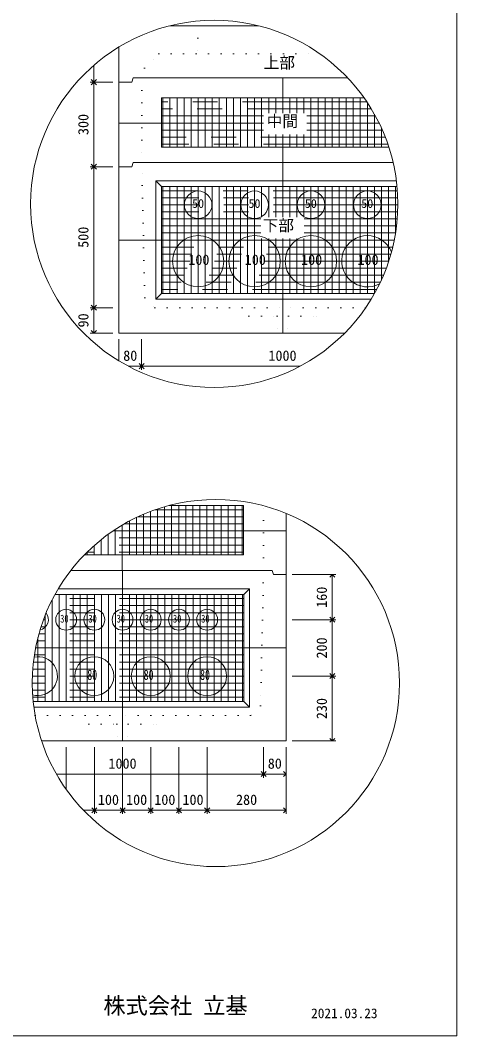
# Model space of a CAD drawing. Units: millimetres, scale not verified. Extents: x -4890 to 18490, y -2333 to 2334.
# Drawn here: x -2944 to -1830, y -1941 to 652 of the extents above; entities that cross this region are included whole.
import ezdxf
from ezdxf.enums import TextEntityAlignment as Align

# ---------------------------------------------------------------- set-up
doc = ezdxf.new("R2010")
doc.units = ezdxf.units.MM
doc.header["$LTSCALE"] = 10
for name, pattern in [('DASHED1', [1.8, 1.2, -0.6]), ('USER2', [50.8, 31.75, -6.35, 6.35, -6.35]), ('USER5', [3.185, 0.01, -3.175])]:
    doc.linetypes.add(name, pattern=pattern)
for name, color, linetype, lineweight in [('0-2_waku', 7, 'Continuous', 18), ('0-3_gaikei', 7, 'Continuous', 18), ('0-4_kakure', 7, 'DASHED1', 5), ('0-5_sunpou', 7, 'Continuous', 5), ('0-8_hole', 7, 'Continuous', 18), ('0-9_uchigawa', 6, 'Continuous', 18), ('0-E_文字１', 7, 'Continuous', 18), ('0-F_コア部分\u3000寸法補助線3', 150, 'USER2', 18), ('1-0_コア部分\u3000寸法補助線2', 150, 'USER2', 18), ('1-1_コア部分\u3000中心補助線', 1, 'Continuous', 18), ('1-2_コア部分\u3000寸法補助線', 7, 'USER2', 5), ('1-3_uchigawa2', 6, 'USER2', 18)]:
    doc.layers.add(name, color=color, linetype=linetype, lineweight=lineweight)
doc.styles.add('ＭＳ ゴシック', font='')
doc.styles.get('ＭＳ ゴシック').set_extended_font_data('MS Gothic')

# ---------------------------------------------------------------- blocks, each defined once
blk = doc.blocks.new('_Open90')
at = {"layer": '0-5_sunpou'}
blk.add_line((0, 0), (-1, 0), dxfattribs=at)
blk.add_lwpolyline([(-0.5, 0.5), (0, 0), (-0.5, -0.5)], dxfattribs=at)

msp = doc.modelspace()

# ---------------------------------------------------------------- linework, layer by layer
at = {"layer": '0-2_waku'}
for p in [(-1830.03, 2333.66), (-4890.03, -1941.34), (-4890.03, -1941.34), (-4890.03, -1941.34), (-4890.03, -1941.34)]:
    msp.add_line(p, (-1830.03, -1941.34), dxfattribs=at)
at = {"layer": '0-3_gaikei'}
for p, q in [((-2562.77, 638.02), (-2508.73, 638.02)), ((-2562.77, 638.02), (-2508.73, 638.02)), ((-2562.77, 638.02), (-2508.73, 638.02)), ((-2335.67, 638.02), (-2562.77, 638.02)), ((-2562.73, 638.02), (-2335.67, 638.02)), ((-2562.73, 638.02), (-2335.67, 638.02)), ((-2692.33, 494.02), (-2692.33, 584.03)), ((-2692.33, 494.02), (-2692.33, -146.78)), ((-2659.93, 494.02), (-2692.33, 494.02)), ((-2659.93, 494.02), (-2692.33, 494.02)), ((-2656.33, 504.82), (-2659.93, 494.02)), ((-2274.11, 504.82), (-2655.71, 504.82)), ((-2108.13, 504.82), (-2274.73, 504.82)), ((-2656.33, 288.82), (-2659.93, 278.02)), ((-2274.11, 288.82), (-2655.71, 288.82)), ((-1992.42, 288.82), (-2274.73, 288.82)), ((-2659.93, 278.02), (-2692.33, 278.02)), ((-2659.93, 278.02), (-2692.33, 278.02)), ((-2692.33, -146.78), (-2116.02, -146.78)), ((-2692.33, -146.78), (-2116.02, -146.78)), ((-2692.33, -146.78), (-2116.02, -146.78)), ((-2265.62, -965.37), (-2265.62, -607.41)), ((-2301.62, -752.97), (-2298.02, -763.77)), ((-2265.62, -763.77), (-2298.02, -763.77))]:
    msp.add_line(p, q, dxfattribs=at)
for points in [[(-2889.94, -1188.57), (-2265.62, -1188.57), (-2265.62, -763.77)], [(-2880.79, -1188.57), (-2265.62, -1188.57), (-2265.62, -763.77)], [(-2301.62, -752.97), (-2683.22, -752.97), (-2815.29, -752.97)]]:
    msp.add_lwpolyline(points, dxfattribs=at)
at = {"layer": '0-4_kakure', "linetype": 'USER5', "lineweight": 18}
for p, q in [((-2490.73, 638.02), (-2490.73, 650.14)), ((-2490.73, 638.02), (-2490.73, 566.02)), ((-2626.91, 530.02), (-2590.91, 566.02)), ((-2590.91, 566.02), (-2178.63, 566.02)), ((-2626.91, 530.02), (-2634.11, 504.82)), ((-2634.11, 504.82), (-2634.11, 288.82)), ((-2626.68, -56.78), (-2634.11, 288.82)), ((-2626.68, -56.78), (-2600.93, -81.98)), ((-2600.93, -81.98), (-2274.11, -81.98)), ((-2360.51, -103.58), (-2382.11, -81.98)), ((-2360.51, -103.58), (-2288.51, -103.58)), ((-2288.51, -103.58), (-2285.63, -146.78)), ((-2062.47, -81.98), (-2274.11, -81.98)), ((-2259.71, -103.58), (-2262.59, -146.78)), ((-2259.71, -103.58), (-2187.71, -103.58)), ((-2187.71, -103.58), (-2166.11, -81.98)), ((-2323.22, -752.97), (-2323.22, -587.83)), ((-2323.22, -752.97), (-2330.65, -1098.57)), ((-2330.65, -1098.57), (-2356.4, -1123.77)), ((-2906.46, -1123.77), (-2683.22, -1123.77)), ((-2769.62, -1145.37), (-2791.22, -1123.77)), ((-2356.4, -1123.77), (-2683.22, -1123.77)), ((-2596.82, -1145.37), (-2575.22, -1123.77)), ((-2769.62, -1145.37), (-2697.62, -1145.37)), ((-2697.62, -1145.37), (-2694.74, -1188.57)), ((-2668.82, -1145.37), (-2671.7, -1188.57)), ((-2668.82, -1145.37), (-2596.82, -1145.37))]:
    msp.add_line(p, q, dxfattribs=at)
at = {"layer": '0-5_sunpou', "color": 150, "lineweight": 18}
for p, q in [((-2756.64, 537.14), (-2756.64, 506.98)), ((-2708.17, 494.02), (-2766, 494.02)), ((-2724.01, 494.02), (-2766, 494.02)), ((-2756.64, 481.06), (-2756.64, 290.98)), ((-2708.17, 278.02), (-2766, 278.02)), ((-2708.17, 278.02), (-2766, 278.02)), ((-2756.64, 265.06), (-2756.64, -69.02)), ((-2708.17, -81.98), (-2766, -81.98)), ((-2724.01, -81.98), (-2766, -81.98)), ((-2756.64, -94.94), (-2756.64, -133.82)), ((-2708.17, -146.78), (-2766, -146.78)), ((-2692.33, -162.62), (-2692.33, -217.83)), ((-2634.73, -162.62), (-2634.73, -240.68)), ((-2634.73, -162.62), (-2634.73, -240.68)), ((-2668.54, -231.32), (-2647.69, -231.32)), ((-2621.77, -231.32), (-2229.9, -231.32)), ((-2249.78, -763.77), (-2138.47, -763.77)), ((-2147.83, -776.73), (-2147.83, -866.01)), ((-2249.78, -878.97), (-2138.47, -878.97)), ((-2249.78, -878.97), (-2138.47, -878.97)), ((-2147.83, -891.93), (-2147.83, -1010.01)), ((-2249.78, -1022.97), (-2138.47, -1022.97)), ((-2249.78, -1022.97), (-2138.47, -1022.97)), ((-2147.83, -1035.93), (-2147.83, -1175.61)), ((-2249.78, -1188.57), (-2138.47, -1188.57)), ((-2827.22, -1204.41), (-2827.22, -1312.21)), ((-2755.22, -1204.41), (-2755.22, -1374.87)), ((-2755.22, -1204.41), (-2755.22, -1374.87)), ((-2683.22, -1204.41), (-2683.22, -1374.87)), ((-2683.22, -1204.41), (-2683.22, -1374.87)), ((-2611.22, -1204.41), (-2611.22, -1374.87)), ((-2611.22, -1204.41), (-2611.22, -1374.87)), ((-2539.22, -1204.41), (-2539.22, -1374.87)), ((-2539.22, -1204.41), (-2539.22, -1374.87)), ((-2467.22, -1204.41), (-2467.22, -1374.87)), ((-2467.22, -1204.41), (-2467.22, -1374.87)), ((-2323.22, -1204.41), (-2323.22, -1282.47)), ((-2323.22, -1204.41), (-2323.22, -1282.47)), ((-2265.62, -1204.41), (-2265.62, -1282.47)), ((-2265.62, -1204.41), (-2265.62, -1374.87)), ((-2852.19, -1273.11), (-2336.18, -1273.11)), ((-2310.26, -1273.11), (-2278.58, -1273.11)), ((-2783.09, -1365.51), (-2768.18, -1365.51)), ((-2742.26, -1365.51), (-2696.18, -1365.51)), ((-2670.26, -1365.51), (-2624.18, -1365.51)), ((-2598.26, -1365.51), (-2552.18, -1365.51)), ((-2526.26, -1365.51), (-2480.18, -1365.51)), ((-2454.26, -1365.51), (-2278.58, -1365.51))]:
    msp.add_line(p, q, dxfattribs=at)
for centre in [(-2449.22, 183.1), (-2445.01, -1040.62)]:
    msp.add_circle(centre, 468.88, dxfattribs=at)
at = {"layer": '0-8_hole'}
for centre, radius in [((-2490.11, 180.82), 35.28), ((-2346.11, 180.82), 35.28), ((-2202.11, 180.82), 35.28), ((-2058.11, 180.82), 35.28), ((-2490.11, 36.82), 65.52), ((-2346.11, 36.82), 65.52), ((-2202.11, 36.82), 65.52), ((-2827.22, -878.97), 26.64), ((-2755.22, -878.97), 26.64), ((-2683.22, -878.97), 26.64), ((-2611.22, -878.97), 26.64), ((-2539.22, -878.97), 26.64), ((-2467.22, -878.97), 26.64), ((-2755.22, -1022.97), 49.68), ((-2611.22, -1022.97), 49.68), ((-2467.22, -1022.97), 49.68)]:
    msp.add_circle(centre, radius, dxfattribs=at)
for centre, radius, start, end in [((-2058.11, 36.82), 65.52, 20.66629, 298.32089), ((-2899.22, -878.97), 26.64, 281.59033, 39.2294), ((-2899.22, -1022.97), 49.68, 253.99064, 101.55918)]:
    msp.add_arc(centre, radius, start, end, dxfattribs=at)
at = {"layer": '0-9_uchigawa'}
for p, q in [((-2598.11, 242.02), (-2583.71, 227.62)), ((-2598.11, -60.38), (-2598.11, 242.02)), ((-2583.71, 227.62), (-2274.11, 227.62)), ((-2583.71, -45.98), (-2583.71, 227.62)), ((-2274.11, 227.62), (-1982.46, 227.62)), ((-2598.11, -60.38), (-2583.71, -45.98)), ((-2583.71, -45.98), (-2040.12, -45.98)), ((-2598.11, -60.38), (-2048.52, -60.38)), ((-2359.22, -1102.17), (-2359.22, -799.77)), ((-2373.62, -1087.77), (-2373.62, -814.17)), ((-2911.51, -1087.77), (-2373.62, -1087.77)), ((-2359.22, -1102.17), (-2373.62, -1087.77)), ((-2909.83, -1102.17), (-2359.22, -1102.17))]:
    msp.add_line(p, q, dxfattribs=at)
for points in [[(-2598.11, 242.02), (-2274.11, 242.02), (-1984.06, 242.02)], [(-2855.58, -814.17), (-2683.22, -814.17), (-2373.62, -814.17), (-2359.22, -799.77)], [(-2847.31, -799.77), (-2683.22, -799.77), (-2359.22, -799.77)]]:
    msp.add_lwpolyline(points, dxfattribs=at)
at = {"layer": '0-F_コア部分\u3000寸法補助線3'}
for p, q in [((-2580.11, 328.42), (-2580.11, 454.42)), ((-2544.11, 328.42), (-2544.11, 454.42)), ((-2508.11, 328.42), (-2508.11, 454.42)), ((-2472.11, 328.42), (-2472.11, 454.42)), ((-2436.11, 328.42), (-2436.11, 454.42)), ((-2400.11, 328.42), (-2400.11, 454.42)), ((-2364.11, 328.42), (-2364.11, 454.42)), ((-2328.11, 328.42), (-2328.11, 454.42)), ((-2292.11, 414.65), (-2292.11, 454.42)), ((-2256.11, 414.65), (-2256.11, 454.42)), ((-2220.11, 414.65), (-2220.11, 454.42)), ((-2184.11, 328.42), (-2184.11, 454.42)), ((-2148.11, 328.42), (-2148.11, 454.42)), ((-2112.11, 328.42), (-2112.11, 454.42)), ((-2076.11, 328.42), (-2076.11, 454.42)), ((-2323.11, 407.62), (-2583.71, 407.62)), ((-2037.6, 407.62), (-2212.95, 407.62)), ((-2040.11, 328.42), (-2040.11, 412.17)), ((-2323.11, 371.62), (-2583.71, 371.62)), ((-2019.91, 371.62), (-2212.95, 371.62)), ((-2292.11, 328.42), (-2292.11, 360.74)), ((-2256.11, 328.42), (-2256.11, 360.74)), ((-2220.11, 328.42), (-2220.11, 360.74)), ((-2004.11, 328.42), (-2004.11, 330.49)), ((-1981.56, 216.82), (-2583.71, 216.82)), ((-2580.11, -45.98), (-2580.11, 227.62)), ((-2544.11, -45.98), (-2544.11, 227.62)), ((-2508.11, -45.98), (-2508.11, 227.62)), ((-2472.11, -45.98), (-2472.11, 227.62)), ((-2436.11, -45.98), (-2436.11, 227.62)), ((-2400.11, -45.98), (-2400.11, 227.62)), ((-2364.11, -45.98), (-2364.11, 227.62)), ((-2328.11, 148.85), (-2328.11, 227.62)), ((-2292.11, 148.85), (-2292.11, 227.62)), ((-2256.11, 148.85), (-2256.11, 227.62)), ((-2220.11, 148.85), (-2220.11, 227.62)), ((-2184.11, -45.98), (-2184.11, 227.62)), ((-2148.11, -45.98), (-2148.11, 227.62)), ((-2112.11, -45.98), (-2112.11, 227.62)), ((-2076.11, -45.98), (-2076.11, 227.62)), ((-2040.11, -45.98), (-2040.11, 227.62)), ((-2004.11, 35.71), (-2004.11, 227.62)), ((-1980.35, 180.82), (-2583.71, 180.82)), ((-2329.73, 144.82), (-2583.71, 144.82)), ((-1981.91, 144.82), (-2219.57, 144.82)), ((-2329.73, 108.82), (-2583.71, 108.82)), ((-1986.27, 108.82), (-2219.57, 108.82)), ((-2328.11, -45.98), (-2328.11, 94.94)), ((-2292.11, -45.98), (-2292.11, 94.94)), ((-2256.11, -45.98), (-2256.11, 94.94)), ((-2220.11, -45.98), (-2220.11, 94.94)), ((-1993.5, 72.82), (-2583.71, 72.82)), ((-2003.75, 36.82), (-2583.71, 36.82)), ((-2017.23, 0.82), (-2583.71, 0.82)), ((-2034.25, -35.18), (-2583.71, -35.18)), ((-2593.84, -713.37), (-2593.84, -595.98)), ((-2557.84, -713.37), (-2557.84, -587.37)), ((-2521.84, -713.37), (-2521.84, -587.37)), ((-2485.84, -713.37), (-2485.84, -587.37)), ((-2449.84, -713.37), (-2449.84, -587.37)), ((-2413.84, -713.37), (-2413.84, -587.37)), ((-2377.84, -713.37), (-2377.84, -587.37)), ((-2629.84, -713.37), (-2629.84, -609.7)), ((-2701.84, -713.37), (-2701.84, -648.33)), ((-2374.24, -634.17), (-2678.78, -634.17)), ((-2665.84, -713.37), (-2665.84, -626.99)), ((-2374.24, -670.17), (-2732.44, -670.17)), ((-2737.84, -713.37), (-2737.84, -674.42)), ((-2773.84, -713.37), (-2773.84, -706.37)), ((-2373.62, -824.97), (-2861.36, -824.97)), ((-2845.22, -1087.77), (-2845.22, -814.17)), ((-2809.22, -1087.77), (-2809.22, -814.17)), ((-2773.22, -1087.77), (-2773.22, -814.17)), ((-2737.22, -1087.77), (-2737.22, -814.17)), ((-2701.22, -1087.77), (-2701.22, -814.17)), ((-2665.22, -1087.77), (-2665.22, -814.17)), ((-2629.22, -1087.77), (-2629.22, -814.17)), ((-2593.22, -1087.77), (-2593.22, -814.17)), ((-2557.22, -1087.77), (-2557.22, -814.17)), ((-2521.22, -1087.77), (-2521.22, -814.17)), ((-2485.22, -1087.77), (-2485.22, -814.17)), ((-2449.22, -1087.77), (-2449.22, -814.17)), ((-2413.22, -1087.77), (-2413.22, -814.17)), ((-2377.22, -1087.77), (-2377.22, -814.17)), ((-2881.22, -1087.77), (-2881.22, -868.66)), ((-2373.62, -860.97), (-2878.11, -860.97)), ((-2373.62, -896.97), (-2891.34, -896.97)), ((-2373.62, -932.97), (-2901.37, -932.97)), ((-2373.62, -968.97), (-2908.38, -968.97)), ((-2373.62, -1004.97), (-2912.53, -1004.97)), ((-2373.62, -1040.97), (-2913.89, -1040.97)), ((-2373.62, -1076.97), (-2912.48, -1076.97))]:
    msp.add_line(p, q, dxfattribs=at)
at = {"layer": '1-0_コア部分\u3000寸法補助線2'}
for p, q in [((-2562.11, 328.42), (-2562.11, 454.42)), ((-2526.11, 328.42), (-2526.11, 454.42)), ((-2490.11, 328.42), (-2490.11, 454.42)), ((-2454.11, 328.42), (-2454.11, 454.42)), ((-2382.11, 328.42), (-2382.11, 454.42)), ((-2310.11, 414.65), (-2310.11, 454.42)), ((-2238.11, 414.65), (-2238.11, 454.42)), ((-2166.11, 328.42), (-2166.11, 454.42)), ((-2094.11, 328.42), (-2094.11, 454.42)), ((-2047.94, 425.62), (-2583.71, 425.62)), ((-2022.11, 328.42), (-2022.11, 376.55)), ((-2012.45, 353.62), (-2583.71, 353.62)), ((-2310.11, 328.42), (-2310.11, 360.74)), ((-2238.11, 328.42), (-2238.11, 360.74)), ((-2526.11, -45.98), (-2526.11, 227.62)), ((-2490.11, -45.98), (-2490.11, 227.62)), ((-2454.11, -45.98), (-2454.11, 227.62)), ((-2382.11, -45.98), (-2382.11, 227.62)), ((-2310.11, 148.85), (-2310.11, 227.62)), ((-2238.11, 148.85), (-2238.11, 227.62)), ((-2166.11, -45.98), (-2166.11, 227.62)), ((-2094.11, -45.98), (-2094.11, 227.62)), ((-2022.11, -10.35), (-2022.11, 227.62)), ((-1980.61, 198.82), (-2583.71, 198.82)), ((-2329.73, 126.82), (-2583.71, 126.82)), ((-1983.74, 126.82), (-2219.57, 126.82)), ((-2310.11, -45.98), (-2310.11, 94.94)), ((-2238.11, -45.98), (-2238.11, 94.94)), ((-1998.23, 54.82), (-2583.71, 54.82)), ((-2025.27, -17.18), (-2583.71, -17.18)), ((-2575.84, -713.37), (-2575.84, -590.36)), ((-2503.84, -713.37), (-2503.84, -587.37)), ((-2431.84, -713.37), (-2431.84, -587.37)), ((-2647.84, -713.37), (-2647.84, -617.88)), ((-2374.24, -616.17), (-2644.24, -616.17)), ((-2719.84, -713.37), (-2719.84, -660.72)), ((-2374.24, -688.17), (-2754.25, -688.17)), ((-2863.22, -1087.77), (-2863.22, -828.61)), ((-2791.22, -1087.77), (-2791.22, -814.17)), ((-2719.22, -1087.77), (-2719.22, -814.17)), ((-2647.22, -1087.77), (-2647.22, -814.17)), ((-2575.22, -1087.77), (-2575.22, -814.17)), ((-2503.22, -1087.77), (-2503.22, -814.17)), ((-2431.22, -1087.77), (-2431.22, -814.17)), ((-2373.62, -842.97), (-2870.2, -842.97)), ((-2899.22, -1087.77), (-2899.22, -924.25)), ((-2373.62, -914.97), (-2896.74, -914.97)), ((-2373.62, -986.97), (-2910.81, -986.97)), ((-2373.62, -1058.97), (-2913.53, -1058.97))]:
    msp.add_line(p, q, dxfattribs=at)
at = {"layer": '1-1_コア部分\u3000中心補助線'}
for p, q in [((-2274.11, 414.65), (-2274.11, 504.82)), ((-2323.11, 389.62), (-2692.33, 389.62)), ((-2028.28, 389.62), (-2212.95, 389.62)), ((-2274.11, 288.82), (-2274.11, 360.74)), ((-2274.11, 148.85), (-2274.11, 288.82)), ((-2691.71, 90.82), (-1989.52, 90.82)), ((-2274.11, -146.78), (-2274.11, 94.94)), ((-2683.84, -752.97), (-2683.84, -637.12)), ((-2266.85, -652.17), (-2707.6, -652.17)), ((-2683.22, -1188.57), (-2683.22, -752.97)), ((-2905.24, -950.97), (-2265.62, -950.97))]:
    msp.add_line(p, q, dxfattribs=at)
at = {"layer": '1-2_コア部分\u3000寸法補助線'}
for p, q in [((-2059.38, 443.62), (-2583.71, 443.62)), ((-2562.11, 328.42), (-2562.11, 454.42)), ((-2490.11, 328.42), (-2490.11, 454.42)), ((-2418.11, 328.42), (-2418.11, 454.42)), ((-2346.11, 328.42), (-2346.11, 454.42)), ((-2202.11, 328.42), (-2202.11, 454.42)), ((-2130.11, 328.42), (-2130.11, 454.42)), ((-2058.11, 328.42), (-2058.11, 441.71)), ((-2005.85, 335.62), (-2583.71, 335.62)), ((-2562.11, -45.98), (-2562.11, 227.62)), ((-2490.11, -45.98), (-2490.11, 227.62)), ((-2418.11, -45.98), (-2418.11, 227.62)), ((-2346.11, -45.98), (-2346.11, 227.62)), ((-2202.11, -45.98), (-2202.11, 227.62)), ((-2130.11, -45.98), (-2130.11, 227.62)), ((-2058.11, -45.98), (-2058.11, 227.62)), ((-1986.11, 109.79), (-1986.11, 227.62)), ((-1980.78, 162.82), (-2583.71, 162.82)), ((-2010.07, 18.82), (-2583.71, 18.82)), ((-2539.84, -713.37), (-2539.84, -587.37)), ((-2467.84, -713.37), (-2467.84, -587.37)), ((-2395.84, -713.37), (-2395.84, -587.37)), ((-2611.84, -713.37), (-2611.84, -602.42)), ((-2374.24, -598.17), (-2600.21, -598.17)), ((-2755.84, -713.37), (-2755.84, -689.57)), ((-2374.24, -706.17), (-2773.63, -706.17)), ((-2827.22, -1087.77), (-2827.22, -814.17)), ((-2755.22, -1087.77), (-2755.22, -814.17)), ((-2611.22, -1087.77), (-2611.22, -814.17)), ((-2539.22, -1087.77), (-2539.22, -814.17)), ((-2467.22, -1087.77), (-2467.22, -814.17)), ((-2395.22, -1087.77), (-2395.22, -814.17)), ((-2373.62, -878.97), (-2885.15, -878.97)), ((-2899.22, -1087.77), (-2899.22, -924.25)), ((-2373.62, -1022.97), (-2913.56, -1022.97))]:
    msp.add_line(p, q, dxfattribs=at)
at = {"layer": '1-3_uchigawa2'}
for p, q in [((-2583.71, 454.42), (-2274.11, 454.42)), ((-2583.71, 454.42), (-2583.71, 328.42)), ((-2066.82, 454.42), (-2274.11, 454.42)), ((-2583.71, 328.42), (-2274.11, 328.42)), ((-2003.43, 328.42), (-2274.11, 328.42)), ((-2374.24, -587.37), (-2565.06, -587.37)), ((-2374.24, -587.37), (-2374.24, -713.37)), ((-2780.8, -713.37), (-2683.84, -713.37)), ((-2374.24, -713.37), (-2683.84, -713.37))]:
    msp.add_line(p, q, dxfattribs=at)

# ---------------------------------------------------------------- block references
at = {"layer": '0-5_sunpou', "xscale": 12.96, "yscale": 12.96}
for p, rotation in [((-2756.64, 494.02), 270), ((-2756.64, 494.02), 90), ((-2756.64, 278.02), 270), ((-2756.64, 278.02), 90), ((-2756.64, -81.98), 270), ((-2756.64, -81.98), 90), ((-2756.64, -146.78), 270), ((-2634.73, -231.32), 180), ((-2147.83, -763.77), 90), ((-2147.83, -878.97), 270), ((-2147.83, -878.97), 90), ((-2147.83, -1022.97), 270), ((-2147.83, -1022.97), 90), ((-2147.83, -1188.57), 270), ((-2323.22, -1273.11), 180), ((-2755.22, -1365.51), 180), ((-2683.22, -1365.51), 180), ((-2611.22, -1365.51), 180), ((-2539.22, -1365.51), 180), ((-2467.22, -1365.51), 180)]:
    msp.add_blockref('_Open90', p, dxfattribs=dict(at, rotation=rotation))
for p in [(-2634.73, -231.32), (-2323.22, -1273.11), (-2265.62, -1273.11), (-2755.22, -1365.51), (-2683.22, -1365.51), (-2611.22, -1365.51), (-2539.22, -1365.51), (-2467.22, -1365.51), (-2265.62, -1365.51)]:
    msp.add_blockref('_Open90', p, dxfattribs=at)

# ---------------------------------------------------------------- texts
at = {"layer": '0-5_sunpou', "style": 'ＭＳ ゴシック'}
for s, p in [('300', (-2762.4, 359.02)), ('500', (-2762.4, 71.02)), ('90', (-2762.4, -132.38)), ('160', (-2153.59, -848.37)), ('200', (-2153.59, -977.97)), ('230', (-2153.59, -1132.77))]:
    msp.add_text(s, height=26.39, rotation=90, dxfattribs=at).set_placement(p, align=Align.BOTTOM_LEFT)
for s, p in [('80', (-2681.53, -225.56)), ('1000', (-2310.73, -225.56)), ('1000', (-2719.22, -1267.35)), ('80', (-2312.42, -1267.35)), ('100', (-2746.22, -1359.75)), ('100', (-2674.22, -1359.75)), ('100', (-2602.22, -1359.75)), ('100', (-2530.22, -1359.75)), ('280', (-2393.42, -1359.75))]:
    msp.add_text(s, height=26.39, dxfattribs=at).set_placement(p, align=Align.BOTTOM_LEFT)
at = {"layer": '0-E_文字１', "style": 'ＭＳ ゴシック'}
for s, height, p in [('上部', 29.33, (-2322.92, 520.39)), ('中間', 29.33, (-2315.2, 370.91)), ('50', 22.43, (-2505.66, 166.17)), ('50', 22.43, (-2361.66, 166.17)), ('50', 22.43, (-2217.66, 166.17)), ('50', 22.43, (-2073.66, 166.17)), ('下部', 29.33, (-2325.43, 104.66)), ('100', 26.39, (-2515.27, 19.41)), ('100', 26.39, (-2371.27, 19.41)), ('100', 26.39, (-2227.27, 19.41)), ('100', 26.39, (-2083.27, 19.41)), ('株式会社 立基', 41.57, (-2732.25, -1897.86)), ('2021.03.23', 24.94, (-2201.74, -1904.07))]:
    msp.add_text(s, height=height, dxfattribs=at).set_placement(p, align=Align.BOTTOM_LEFT)
at = {"layer": '0-E_文字１', "style": 'ＭＳ ゴシック', "width": 0.7}
for s, height, p in [('30', 20.19, (-2842.35, -892.31)), ('30', 20.19, (-2770.35, -892.31)), ('30', 20.19, (-2698.35, -892.31)), ('30', 20.19, (-2626.35, -892.31)), ('30', 20.19, (-2554.35, -892.31)), ('30', 20.19, (-2482.35, -892.31)), ('80', 26.39, (-2773.27, -1040.74)), ('80', 26.39, (-2629.27, -1040.74)), ('80', 26.39, (-2485.27, -1040.74))]:
    msp.add_text(s, height=height, dxfattribs=at).set_placement(p, align=Align.BOTTOM_LEFT)

doc.saveas('drawing.dxf')
